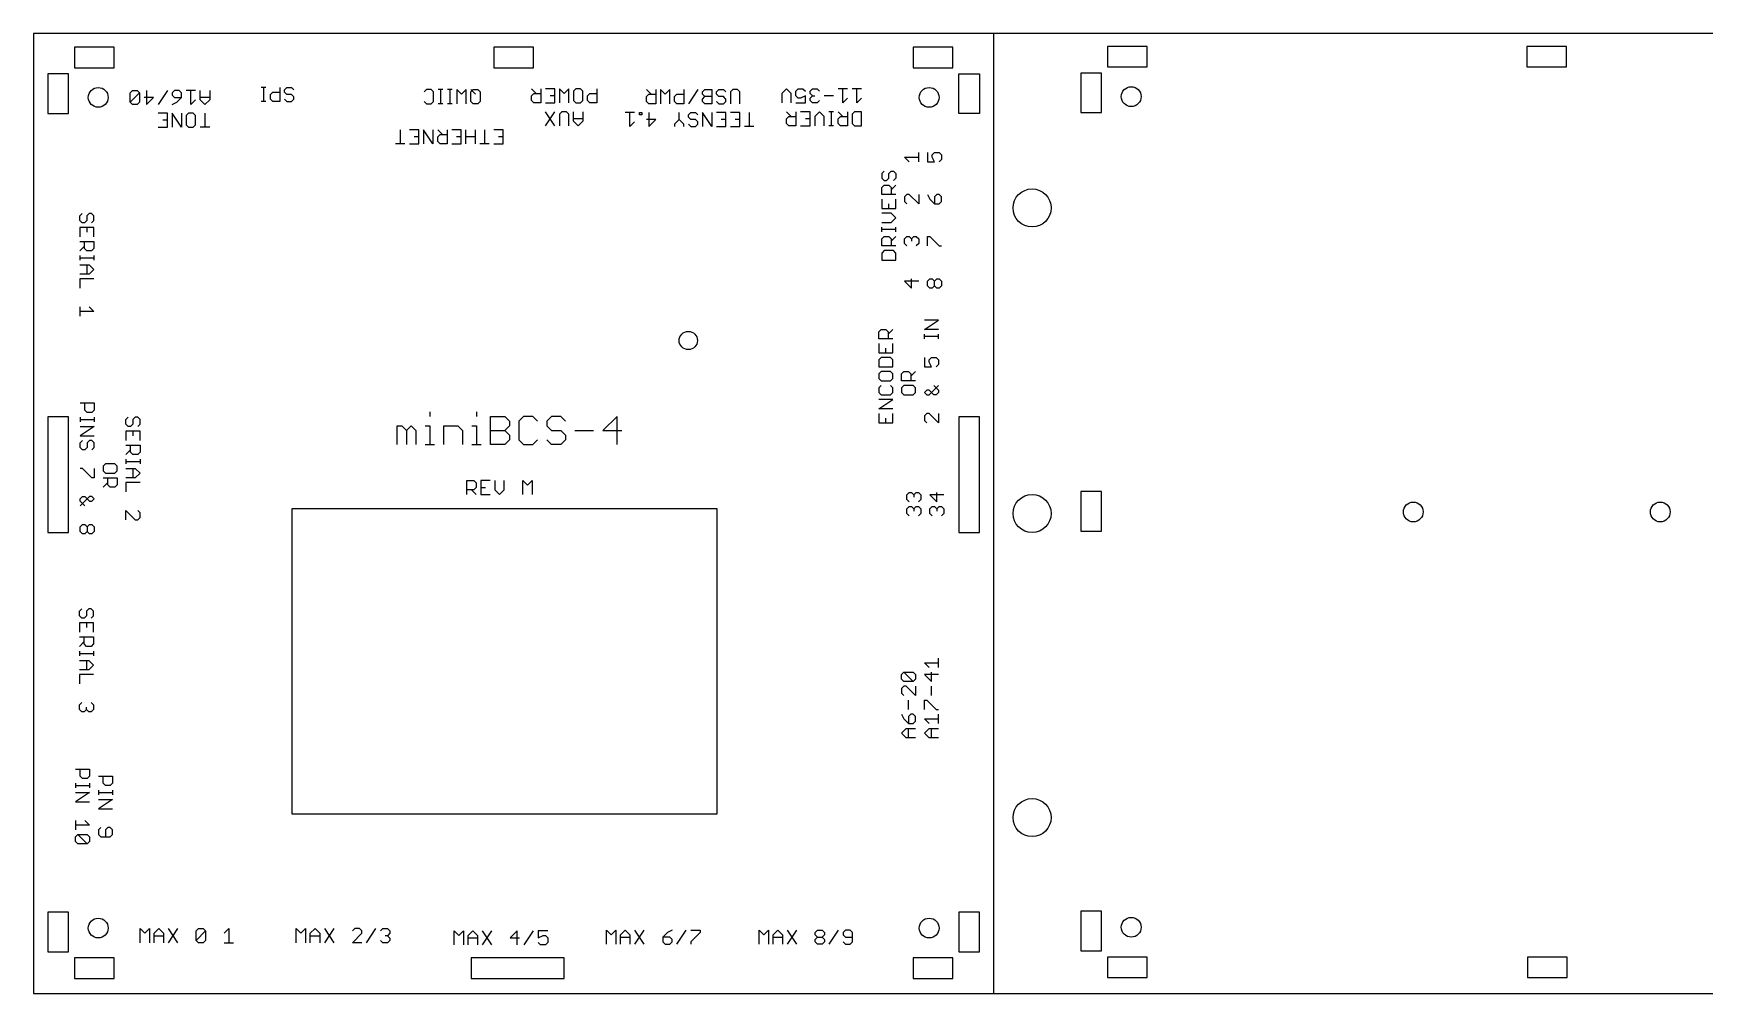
# Model space of a CAD drawing. Extents: x 0 to 21.9, y 0 to 6.3.
# Drawn here: x 0 to 10.96, y 0 to 6.3 of the extents above; entities that cross this region are included whole.
import ezdxf

# ---------------------------------------------------------------- set-up
doc = ezdxf.new("R2010")
doc.units = 0
doc.layers.add('150', color=5, linetype='CONTINUOUS')
doc.layers.add('160', color=94, linetype='CONTINUOUS')

msp = doc.modelspace()

# ---------------------------------------------------------------- linework, layer by layer
at = {"layer": '150'}
for p, q in [((0.634221, 5.910654), (0.649568, 5.926)), ((0.649568, 5.926), (0.680261, 5.926)), ((0.680261, 5.926), (0.695607, 5.910654)), ((0.741646, 5.926), (0.741646, 5.833921)), ((0.879764, 5.926), (0.818378, 5.833921)), ((0.925804, 5.926), (0.910457, 5.910654)), ((0.956496, 5.926), (0.925804, 5.926)), ((0.971843, 5.910654), (0.956496, 5.926)), ((1.063921, 5.926), (1.002536, 5.926)), ((1.033229, 5.833921), (1.033229, 5.926)), ((1.094614, 5.864614), (1.094614, 5.926)), ((1.156, 5.926), (1.156, 5.864614)), ((1.524843, 5.946), (1.49415, 5.946)), ((1.509496, 5.946), (1.509496, 5.853921)), ((1.616921, 5.946), (1.616921, 5.853921)), ((1.647614, 5.930654), (1.662961, 5.946)), ((1.647614, 5.915307), (1.647614, 5.930654)), ((1.662961, 5.946), (1.693654, 5.946)), ((1.693654, 5.946), (1.709, 5.930654)), ((2.577032, 5.931), (2.561686, 5.915654)), ((2.607725, 5.931), (2.577032, 5.931)), ((2.623071, 5.915654), (2.607725, 5.931)), ((2.684457, 5.931), (2.653764, 5.931)), ((2.669111, 5.931), (2.669111, 5.838921)), ((2.745843, 5.931), (2.71515, 5.931)), ((2.730496, 5.931), (2.730496, 5.838921)), ((2.807229, 5.900307), (2.776536, 5.931)), ((2.776536, 5.931), (2.776536, 5.838921)), ((2.837921, 5.931), (2.807229, 5.900307)), ((2.837921, 5.838921), (2.837921, 5.931)), ((2.868614, 5.915654), (2.883961, 5.931)), ((2.899307, 5.900307), (2.868614, 5.931)), ((2.883961, 5.931), (2.914654, 5.931)), ((2.914654, 5.931), (2.93, 5.915654)), ((3.296993, 5.905307), (3.2663, 5.936)), ((3.327686, 5.936), (3.327686, 5.843921)), ((3.419764, 5.936), (3.358378, 5.936)), ((3.419764, 5.843921), (3.419764, 5.936)), ((3.48115, 5.905307), (3.450457, 5.936)), ((3.450457, 5.936), (3.450457, 5.843921)), ((3.511843, 5.936), (3.48115, 5.905307)), ((3.511843, 5.843921), (3.511843, 5.936)), ((3.557882, 5.936), (3.542536, 5.920654)), ((3.542536, 5.920654), (3.542536, 5.859268)), ((3.588575, 5.936), (3.557882, 5.936)), ((3.603921, 5.920654), (3.588575, 5.936)), ((3.603921, 5.859268), (3.603921, 5.920654)), ((3.696, 5.936), (3.696, 5.843921)), ((4.050757, 5.900307), (4.020064, 5.931)), ((4.08145, 5.931), (4.08145, 5.838921)), ((4.142836, 5.900307), (4.112143, 5.931)), ((4.112143, 5.931), (4.112143, 5.838921)), ((4.173528, 5.931), (4.142836, 5.900307)), ((4.173528, 5.838921), (4.173528, 5.931)), ((4.265607, 5.931), (4.265607, 5.838921)), ((4.357686, 5.931), (4.2963, 5.838921)), ((4.388378, 5.915654), (4.403725, 5.931)), ((4.403725, 5.931), (4.449764, 5.931)), ((4.449764, 5.931), (4.449764, 5.838921)), ((4.480457, 5.915654), (4.495804, 5.931)), ((4.495804, 5.931), (4.526496, 5.931)), ((4.526496, 5.931), (4.541843, 5.915654)), ((4.587882, 5.931), (4.572536, 5.915654)), ((4.618575, 5.931), (4.587882, 5.931)), ((4.633921, 5.915654), (4.618575, 5.931)), ((4.939914, 5.936), (4.909221, 5.905307)), ((4.970607, 5.905307), (4.939914, 5.936)), ((5.0013, 5.920654), (5.016646, 5.936)), ((5.0013, 5.889961), (5.0013, 5.920654)), ((5.016646, 5.936), (5.047339, 5.936)), ((5.047339, 5.936), (5.062686, 5.920654)), ((5.093378, 5.920654), (5.108725, 5.936)), ((5.093378, 5.905307), (5.093378, 5.920654)), ((5.108725, 5.936), (5.139418, 5.936)), ((5.139418, 5.936), (5.154764, 5.920654)), ((5.338921, 5.936), (5.277536, 5.936)), ((5.308229, 5.843921), (5.308229, 5.936)), ((5.431, 5.936), (5.369614, 5.936)), ((5.400307, 5.843921), (5.400307, 5.936)), ((0.634221, 5.849268), (0.634221, 5.910654)), ((0.695607, 5.910654), (0.634221, 5.849268)), ((0.649568, 5.833921), (0.634221, 5.849268)), ((0.680261, 5.833921), (0.649568, 5.833921)), ((0.695607, 5.849268), (0.680261, 5.833921)), ((0.695607, 5.910654), (0.695607, 5.849268)), ((0.787686, 5.879961), (0.7263, 5.879961)), ((0.741646, 5.833921), (0.787686, 5.879961)), ((0.910457, 5.910654), (0.910457, 5.895307)), ((0.910457, 5.895307), (0.925804, 5.879961)), ((0.910457, 5.833921), (0.94115, 5.849268)), ((0.925804, 5.879961), (0.971843, 5.879961)), ((0.94115, 5.849268), (0.971843, 5.879961)), ((0.971843, 5.879961), (0.971843, 5.910654)), ((1.063921, 5.864614), (1.033229, 5.833921)), ((1.156, 5.879961), (1.094614, 5.879961)), ((1.125307, 5.833921), (1.094614, 5.864614)), ((1.156, 5.864614), (1.125307, 5.833921)), ((1.524843, 5.853921), (1.49415, 5.853921)), ((1.555536, 5.899961), (1.570882, 5.915307)), ((1.555536, 5.869268), (1.555536, 5.899961)), ((1.570882, 5.853921), (1.555536, 5.869268)), ((1.570882, 5.915307), (1.616921, 5.915307)), ((1.616921, 5.853921), (1.570882, 5.853921)), ((1.662961, 5.899961), (1.647614, 5.915307)), ((1.647614, 5.869268), (1.662961, 5.853921)), ((1.693654, 5.899961), (1.662961, 5.899961)), ((1.662961, 5.853921), (1.693654, 5.853921)), ((1.709, 5.884614), (1.693654, 5.899961)), ((1.693654, 5.853921), (1.709, 5.869268)), ((1.709, 5.869268), (1.709, 5.884614)), ((2.561686, 5.854268), (2.577032, 5.838921)), ((2.577032, 5.838921), (2.607725, 5.838921)), ((2.607725, 5.838921), (2.623071, 5.854268)), ((2.623071, 5.854268), (2.623071, 5.915654)), ((2.684457, 5.838921), (2.653764, 5.838921)), ((2.745843, 5.838921), (2.71515, 5.838921)), ((2.868614, 5.854268), (2.868614, 5.915654)), ((2.883961, 5.838921), (2.868614, 5.854268)), ((2.914654, 5.838921), (2.883961, 5.838921)), ((2.93, 5.854268), (2.914654, 5.838921)), ((2.93, 5.915654), (2.93, 5.854268)), ((3.2663, 5.889961), (3.281646, 5.905307)), ((3.2663, 5.859268), (3.2663, 5.889961)), ((3.281646, 5.843921), (3.2663, 5.859268)), ((3.281646, 5.905307), (3.327686, 5.905307)), ((3.327686, 5.843921), (3.281646, 5.843921)), ((3.358378, 5.843921), (3.419764, 5.843921)), ((3.419764, 5.889961), (3.389071, 5.889961)), ((3.542536, 5.859268), (3.557882, 5.843921)), ((3.557882, 5.843921), (3.588575, 5.843921)), ((3.588575, 5.843921), (3.603921, 5.859268)), ((3.634614, 5.889961), (3.649961, 5.905307)), ((3.634614, 5.859268), (3.634614, 5.889961)), ((3.649961, 5.843921), (3.634614, 5.859268)), ((3.649961, 5.905307), (3.696, 5.905307)), ((3.696, 5.843921), (3.649961, 5.843921)), ((4.020064, 5.884961), (4.03541, 5.900307)), ((4.020064, 5.854268), (4.020064, 5.884961)), ((4.03541, 5.838921), (4.020064, 5.854268)), ((4.03541, 5.900307), (4.08145, 5.900307)), ((4.08145, 5.838921), (4.03541, 5.838921)), ((4.204221, 5.884961), (4.219568, 5.900307)), ((4.204221, 5.854268), (4.204221, 5.884961)), ((4.219568, 5.838921), (4.204221, 5.854268)), ((4.219568, 5.900307), (4.265607, 5.900307)), ((4.265607, 5.838921), (4.219568, 5.838921)), ((4.388378, 5.900307), (4.388378, 5.915654)), ((4.403725, 5.884961), (4.388378, 5.900307)), ((4.388378, 5.869614), (4.403725, 5.884961)), ((4.388378, 5.854268), (4.388378, 5.869614)), ((4.403725, 5.838921), (4.388378, 5.854268)), ((4.449764, 5.884961), (4.403725, 5.884961)), ((4.449764, 5.838921), (4.403725, 5.838921)), ((4.480457, 5.900307), (4.480457, 5.915654)), ((4.495804, 5.884961), (4.480457, 5.900307)), ((4.480457, 5.854268), (4.495804, 5.838921)), ((4.526496, 5.884961), (4.495804, 5.884961)), ((4.495804, 5.838921), (4.526496, 5.838921)), ((4.541843, 5.869614), (4.526496, 5.884961)), ((4.526496, 5.838921), (4.541843, 5.854268)), ((4.541843, 5.854268), (4.541843, 5.869614)), ((4.572536, 5.915654), (4.572536, 5.838921)), ((4.633921, 5.838921), (4.633921, 5.915654)), ((4.909221, 5.905307), (4.909221, 5.843921)), ((4.970607, 5.843921), (4.970607, 5.905307)), ((5.016646, 5.874614), (5.0013, 5.889961)), ((5.0013, 5.843921), (5.062686, 5.843921)), ((5.031993, 5.874614), (5.016646, 5.874614)), ((5.062686, 5.889961), (5.031993, 5.874614)), ((5.062686, 5.843921), (5.062686, 5.889961)), ((5.108725, 5.889961), (5.093378, 5.905307)), ((5.093378, 5.874614), (5.108725, 5.889961)), ((5.093378, 5.859268), (5.093378, 5.874614)), ((5.108725, 5.843921), (5.093378, 5.859268)), ((5.108725, 5.889961), (5.124071, 5.889961)), ((5.139418, 5.843921), (5.108725, 5.843921)), ((5.154764, 5.859268), (5.139418, 5.843921)), ((5.246843, 5.889961), (5.185457, 5.889961)), ((5.338921, 5.874614), (5.308229, 5.843921)), ((5.431, 5.874614), (5.400307, 5.843921)), ((0.879764, 5.776), (0.818378, 5.776)), ((0.879764, 5.729961), (0.849071, 5.729961)), ((0.879764, 5.683921), (0.879764, 5.776)), ((0.971843, 5.683921), (0.910457, 5.776)), ((0.910457, 5.776), (0.910457, 5.683921)), ((0.971843, 5.776), (0.971843, 5.683921)), ((1.017882, 5.776), (1.002536, 5.760654)), ((1.002536, 5.760654), (1.002536, 5.699268)), ((1.048575, 5.776), (1.017882, 5.776)), ((1.063921, 5.760654), (1.048575, 5.776)), ((1.063921, 5.699268), (1.063921, 5.760654)), ((1.125307, 5.776), (1.125307, 5.683921)), ((3.419764, 5.693921), (3.358378, 5.786)), ((3.358378, 5.693921), (3.419764, 5.786)), ((3.465804, 5.786), (3.450457, 5.770654)), ((3.450457, 5.770654), (3.450457, 5.693921)), ((3.496496, 5.786), (3.465804, 5.786)), ((3.511843, 5.770654), (3.496496, 5.786)), ((3.511843, 5.693921), (3.511843, 5.770654)), ((3.542536, 5.724614), (3.542536, 5.786)), ((3.603921, 5.739961), (3.542536, 5.739961)), ((3.573229, 5.693921), (3.542536, 5.724614)), ((3.603921, 5.724614), (3.573229, 5.693921)), ((3.603921, 5.786), (3.603921, 5.724614)), ((3.943332, 5.781), (3.881946, 5.781)), ((3.912639, 5.688921), (3.912639, 5.781)), ((3.943332, 5.719614), (3.912639, 5.688921)), ((3.974025, 5.765654), (3.974025, 5.781)), ((3.974025, 5.781), (3.989371, 5.781)), ((3.989371, 5.765654), (3.974025, 5.765654)), ((3.989371, 5.781), (3.989371, 5.765654)), ((4.08145, 5.734961), (4.020064, 5.734961)), ((4.03541, 5.781), (4.03541, 5.688921)), ((4.03541, 5.688921), (4.08145, 5.734961)), ((4.234914, 5.734961), (4.204221, 5.704268)), ((4.204221, 5.704268), (4.204221, 5.688921)), ((4.234914, 5.734961), (4.234914, 5.781)), ((4.265607, 5.704268), (4.234914, 5.734961)), ((4.265607, 5.688921), (4.265607, 5.704268)), ((4.2963, 5.765654), (4.311646, 5.781)), ((4.2963, 5.750307), (4.2963, 5.765654)), ((4.311646, 5.734961), (4.2963, 5.750307)), ((4.2963, 5.704268), (4.311646, 5.688921)), ((4.311646, 5.781), (4.342339, 5.781)), ((4.342339, 5.734961), (4.311646, 5.734961)), ((4.342339, 5.781), (4.357686, 5.765654)), ((4.357686, 5.719614), (4.342339, 5.734961)), ((4.342339, 5.688921), (4.357686, 5.704268)), ((4.357686, 5.704268), (4.357686, 5.719614)), ((4.449764, 5.688921), (4.388378, 5.781)), ((4.388378, 5.781), (4.388378, 5.688921)), ((4.449764, 5.781), (4.449764, 5.688921)), ((4.541843, 5.781), (4.480457, 5.781)), ((4.541843, 5.734961), (4.51115, 5.734961)), ((4.541843, 5.688921), (4.541843, 5.781)), ((4.633921, 5.781), (4.572536, 5.781)), ((4.633921, 5.734961), (4.603229, 5.734961)), ((4.633921, 5.688921), (4.633921, 5.781)), ((4.695307, 5.781), (4.695307, 5.688921)), ((4.970607, 5.755307), (4.939914, 5.786)), ((4.939914, 5.739961), (4.955261, 5.755307)), ((4.939914, 5.709268), (4.939914, 5.739961)), ((4.955261, 5.693921), (4.939914, 5.709268)), ((4.955261, 5.755307), (5.0013, 5.755307)), ((5.0013, 5.786), (5.0013, 5.693921)), ((5.093378, 5.786), (5.031993, 5.786)), ((5.093378, 5.739961), (5.062686, 5.739961)), ((5.093378, 5.693921), (5.093378, 5.786)), ((5.154764, 5.786), (5.124071, 5.755307)), ((5.124071, 5.755307), (5.124071, 5.693921)), ((5.185457, 5.755307), (5.154764, 5.786)), ((5.185457, 5.693921), (5.185457, 5.755307)), ((5.246843, 5.786), (5.21615, 5.786)), ((5.231496, 5.786), (5.231496, 5.693921)), ((5.308229, 5.755307), (5.277536, 5.786)), ((5.277536, 5.739961), (5.292882, 5.755307)), ((5.277536, 5.709268), (5.277536, 5.739961)), ((5.292882, 5.693921), (5.277536, 5.709268)), ((5.292882, 5.755307), (5.338921, 5.755307)), ((5.338921, 5.786), (5.338921, 5.693921)), ((5.384961, 5.786), (5.369614, 5.770654)), ((5.369614, 5.770654), (5.369614, 5.709268)), ((5.369614, 5.709268), (5.384961, 5.693921)), ((5.431, 5.786), (5.384961, 5.786)), ((5.431, 5.693921), (5.431, 5.786)), ((0.818378, 5.683921), (0.879764, 5.683921)), ((1.002536, 5.699268), (1.017882, 5.683921)), ((1.017882, 5.683921), (1.048575, 5.683921)), ((1.048575, 5.683921), (1.063921, 5.699268)), ((1.156, 5.683921), (1.094614, 5.683921)), ((2.405757, 5.667), (2.405757, 5.574921)), ((2.528528, 5.667), (2.467143, 5.667)), ((2.528528, 5.620961), (2.497836, 5.620961)), ((2.528528, 5.574921), (2.528528, 5.667)), ((2.620607, 5.574921), (2.559221, 5.667)), ((2.559221, 5.667), (2.559221, 5.574921)), ((2.620607, 5.667), (2.620607, 5.574921)), ((2.681993, 5.636307), (2.6513, 5.667)), ((2.6513, 5.620961), (2.666646, 5.636307)), ((2.6513, 5.590268), (2.6513, 5.620961)), ((2.666646, 5.574921), (2.6513, 5.590268)), ((2.666646, 5.636307), (2.712686, 5.636307)), ((2.712686, 5.667), (2.712686, 5.574921)), ((2.804764, 5.667), (2.743378, 5.667)), ((2.804764, 5.620961), (2.774071, 5.620961)), ((2.804764, 5.574921), (2.804764, 5.667)), ((2.835457, 5.574921), (2.835457, 5.667)), ((2.896843, 5.620961), (2.835457, 5.620961)), ((2.896843, 5.667), (2.896843, 5.574921)), ((2.958229, 5.667), (2.958229, 5.574921)), ((3.081, 5.667), (3.019614, 5.667)), ((3.081, 5.620961), (3.050307, 5.620961)), ((3.081, 5.574921), (3.081, 5.667)), ((4.311646, 5.688921), (4.342339, 5.688921)), ((4.480457, 5.688921), (4.541843, 5.688921)), ((4.572536, 5.688921), (4.633921, 5.688921)), ((4.726, 5.688921), (4.664614, 5.688921)), ((5.0013, 5.693921), (4.955261, 5.693921)), ((5.031993, 5.693921), (5.093378, 5.693921)), ((5.246843, 5.693921), (5.21615, 5.693921)), ((5.338921, 5.693921), (5.292882, 5.693921)), ((5.384961, 5.693921), (5.431, 5.693921)), ((2.43645, 5.574921), (2.375064, 5.574921)), ((2.467143, 5.574921), (2.528528, 5.574921)), ((2.712686, 5.574921), (2.666646, 5.574921)), ((2.743378, 5.574921), (2.804764, 5.574921)), ((2.988921, 5.574921), (2.927536, 5.574921)), ((3.019614, 5.574921), (3.081, 5.574921)), ((5.744614, 5.457708), (5.713921, 5.4884)), ((5.713921, 5.4884), (5.806, 5.4884)), ((5.806, 5.457708), (5.806, 5.519093)), ((5.863921, 5.519093), (5.863921, 5.457708)), ((5.894614, 5.503747), (5.909961, 5.519093)), ((5.894614, 5.4884), (5.894614, 5.503747)), ((5.909961, 5.457708), (5.894614, 5.4884)), ((5.909961, 5.519093), (5.940654, 5.519093)), ((5.940654, 5.519093), (5.956, 5.503747)), ((5.956, 5.503747), (5.956, 5.473054)), ((5.579268, 5.396322), (5.563921, 5.380975)), ((5.563921, 5.380975), (5.563921, 5.350282)), ((5.609961, 5.380975), (5.625307, 5.396322)), ((5.609961, 5.350282), (5.609961, 5.380975)), ((5.625307, 5.396322), (5.640654, 5.396322)), ((5.640654, 5.396322), (5.656, 5.380975)), ((5.656, 5.380975), (5.656, 5.350282)), ((5.863921, 5.457708), (5.909961, 5.457708)), ((5.956, 5.473054), (5.940654, 5.457708)), ((5.563921, 5.350282), (5.579268, 5.334936)), ((5.563921, 5.288897), (5.579268, 5.304243)), ((5.563921, 5.242857), (5.563921, 5.288897)), ((5.579268, 5.334936), (5.594614, 5.334936)), ((5.579268, 5.304243), (5.609961, 5.304243)), ((5.594614, 5.334936), (5.609961, 5.350282)), ((5.609961, 5.304243), (5.625307, 5.288897)), ((5.625307, 5.27355), (5.656, 5.304243)), ((5.625307, 5.288897), (5.625307, 5.242857)), ((5.656, 5.350282), (5.640654, 5.334936)), ((5.656, 5.242857), (5.563921, 5.242857)), ((5.563921, 5.212164), (5.563921, 5.150779)), ((5.609961, 5.150779), (5.609961, 5.181472)), ((5.656, 5.150779), (5.656, 5.212164)), ((5.729268, 5.242857), (5.713921, 5.227511)), ((5.713921, 5.227511), (5.713921, 5.196818)), ((5.713921, 5.196818), (5.729268, 5.181472)), ((5.744614, 5.242857), (5.729268, 5.242857)), ((5.806, 5.181472), (5.744614, 5.242857)), ((5.806, 5.242857), (5.806, 5.181472)), ((5.863921, 5.242857), (5.879268, 5.212164)), ((5.879268, 5.212164), (5.909961, 5.181472)), ((5.925307, 5.242857), (5.909961, 5.227511)), ((5.909961, 5.227511), (5.909961, 5.181472)), ((5.909961, 5.181472), (5.940654, 5.181472)), ((5.940654, 5.242857), (5.925307, 5.242857)), ((5.956, 5.227511), (5.940654, 5.242857)), ((5.940654, 5.181472), (5.956, 5.196818)), ((5.956, 5.196818), (5.956, 5.227511)), ((0.304, 5.103622), (0.319346, 5.118968)), ((0.304, 5.072929), (0.304, 5.103622)), ((0.319346, 5.057583), (0.304, 5.072929)), ((0.334693, 5.057583), (0.319346, 5.057583)), ((0.350039, 5.072929), (0.334693, 5.057583)), ((0.365386, 5.118968), (0.350039, 5.103622)), ((0.350039, 5.103622), (0.350039, 5.072929)), ((0.380732, 5.118968), (0.365386, 5.118968)), ((0.396079, 5.103622), (0.380732, 5.118968)), ((0.380732, 5.057583), (0.396079, 5.072929)), ((0.396079, 5.072929), (0.396079, 5.103622)), ((5.563921, 5.150779), (5.656, 5.150779)), ((5.625307, 5.120086), (5.563921, 5.120086)), ((5.563921, 5.0587), (5.625307, 5.0587)), ((5.656, 5.089393), (5.625307, 5.120086)), ((5.625307, 5.0587), (5.656, 5.089393)), ((0.396079, 5.02689), (0.304, 5.02689)), ((0.304, 5.02689), (0.304, 4.965504)), ((0.304, 4.934811), (0.396079, 4.934811)), ((0.334693, 4.888772), (0.334693, 4.934811)), ((0.350039, 5.02689), (0.350039, 4.996197)), ((0.396079, 4.965504), (0.396079, 5.02689)), ((0.396079, 4.934811), (0.396079, 4.888772)), ((5.563921, 4.997314), (5.563921, 5.028007)), ((5.656, 5.012661), (5.563921, 5.012661)), ((5.563921, 4.951275), (5.579268, 4.966622)), ((5.563921, 4.905236), (5.563921, 4.951275)), ((5.579268, 4.966622), (5.609961, 4.966622)), ((5.609961, 4.966622), (5.625307, 4.951275)), ((5.625307, 4.935929), (5.656, 4.966622)), ((5.625307, 4.951275), (5.625307, 4.905236)), ((5.656, 4.997314), (5.656, 5.028007)), ((5.713921, 4.951275), (5.729268, 4.966622)), ((5.713921, 4.920582), (5.713921, 4.951275)), ((5.729268, 4.966622), (5.744614, 4.966622)), ((5.744614, 4.966622), (5.759961, 4.951275)), ((5.759961, 4.951275), (5.775307, 4.966622)), ((5.759961, 4.951275), (5.759961, 4.935929)), ((5.775307, 4.966622), (5.790654, 4.966622)), ((5.790654, 4.966622), (5.806, 4.951275)), ((5.806, 4.951275), (5.806, 4.920582)), ((5.863921, 4.905236), (5.863921, 4.966622)), ((5.863921, 4.966622), (5.879268, 4.966622)), ((5.879268, 4.966622), (5.940654, 4.905236)), ((0.334693, 4.904118), (0.304, 4.873425)), ((0.304, 4.842732), (0.304, 4.81204)), ((0.304, 4.827386), (0.396079, 4.827386)), ((0.350039, 4.873425), (0.334693, 4.888772)), ((0.380732, 4.873425), (0.350039, 4.873425)), ((0.396079, 4.888772), (0.380732, 4.873425)), ((0.396079, 4.842732), (0.396079, 4.81204)), ((5.656, 4.905236), (5.563921, 4.905236)), ((5.579268, 4.874543), (5.563921, 4.859196)), ((5.563921, 4.859196), (5.563921, 4.813157)), ((5.640654, 4.874543), (5.579268, 4.874543)), ((5.656, 4.859196), (5.640654, 4.874543)), ((5.656, 4.813157), (5.656, 4.859196)), ((5.729268, 4.905236), (5.713921, 4.920582)), ((5.806, 4.920582), (5.790654, 4.905236)), ((5.940654, 4.905236), (5.956, 4.905236)), ((0.304, 4.781347), (0.365386, 4.781347)), ((0.365386, 4.719961), (0.304, 4.719961)), ((0.350039, 4.781347), (0.350039, 4.719961)), ((0.365386, 4.781347), (0.396079, 4.750654)), ((0.396079, 4.750654), (0.365386, 4.719961)), ((5.563921, 4.813157), (5.656, 4.813157)), ((0.396079, 4.689268), (0.304, 4.689268)), ((0.304, 4.689268), (0.304, 4.627882)), ((5.806, 4.675039), (5.713921, 4.675039)), ((5.713921, 4.675039), (5.759961, 4.629)), ((5.759961, 4.629), (5.759961, 4.690386)), ((5.863921, 4.675039), (5.879268, 4.690386)), ((5.863921, 4.644346), (5.863921, 4.675039)), ((5.879268, 4.629), (5.863921, 4.644346)), ((5.879268, 4.690386), (5.894614, 4.690386)), ((5.894614, 4.629), (5.879268, 4.629)), ((5.894614, 4.690386), (5.909961, 4.675039)), ((5.909961, 4.644346), (5.894614, 4.629)), ((5.909961, 4.675039), (5.925307, 4.690386)), ((5.909961, 4.644346), (5.909961, 4.675039)), ((5.925307, 4.629), (5.909961, 4.644346)), ((5.925307, 4.690386), (5.940654, 4.690386)), ((5.940654, 4.629), (5.925307, 4.629)), ((5.940654, 4.690386), (5.956, 4.675039)), ((5.956, 4.644346), (5.940654, 4.629)), ((5.956, 4.675039), (5.956, 4.644346)), ((0.304, 4.505111), (0.304, 4.443725)), ((0.365386, 4.505111), (0.396079, 4.474418)), ((0.396079, 4.474418), (0.304, 4.474418)), ((5.843921, 4.357857), (5.936, 4.419243)), ((5.936, 4.419243), (5.843921, 4.419243)), ((5.543921, 4.342511), (5.559268, 4.357857)), ((5.543921, 4.296472), (5.543921, 4.342511)), ((5.636, 4.296472), (5.543921, 4.296472)), ((5.559268, 4.357857), (5.589961, 4.357857)), ((5.589961, 4.357857), (5.605307, 4.342511)), ((5.605307, 4.327164), (5.636, 4.357857)), ((5.605307, 4.342511), (5.605307, 4.296472)), ((5.936, 4.357857), (5.843921, 4.357857)), ((5.843921, 4.296472), (5.843921, 4.327164)), ((5.936, 4.311818), (5.843921, 4.311818)), ((5.936, 4.296472), (5.936, 4.327164)), ((5.543921, 4.265779), (5.543921, 4.204393)), ((5.543921, 4.204393), (5.636, 4.204393)), ((5.559268, 4.1737), (5.543921, 4.158354)), ((5.620654, 4.1737), (5.559268, 4.1737)), ((5.589961, 4.204393), (5.589961, 4.235086)), ((5.636, 4.158354), (5.620654, 4.1737)), ((5.636, 4.204393), (5.636, 4.265779)), ((5.843921, 4.1737), (5.843921, 4.112314)), ((5.874614, 4.158354), (5.889961, 4.1737)), ((5.889961, 4.1737), (5.920654, 4.1737)), ((5.920654, 4.1737), (5.936, 4.158354)), ((5.543921, 4.158354), (5.543921, 4.112314)), ((5.543921, 4.112314), (5.636, 4.112314)), ((5.559268, 4.081622), (5.543921, 4.066275)), ((5.543921, 4.066275), (5.543921, 4.035582)), ((5.620654, 4.081622), (5.559268, 4.081622)), ((5.636, 4.066275), (5.620654, 4.081622)), ((5.636, 4.112314), (5.636, 4.158354)), ((5.636, 4.035582), (5.636, 4.066275)), ((5.693921, 4.066275), (5.709268, 4.081622)), ((5.693921, 4.020236), (5.693921, 4.066275)), ((5.709268, 4.081622), (5.739961, 4.081622)), ((5.739961, 4.081622), (5.755307, 4.066275)), ((5.755307, 4.050929), (5.786, 4.081622)), ((5.755307, 4.066275), (5.755307, 4.020236)), ((5.843921, 4.112314), (5.889961, 4.112314)), ((5.874614, 4.143007), (5.874614, 4.158354)), ((5.889961, 4.112314), (5.874614, 4.143007)), ((5.936, 4.127661), (5.920654, 4.112314)), ((5.936, 4.158354), (5.936, 4.127661)), ((5.543921, 4.035582), (5.559268, 4.020236)), ((5.559268, 3.989543), (5.543921, 3.974196)), ((5.543921, 3.974196), (5.543921, 3.943504)), ((5.559268, 4.020236), (5.620654, 4.020236)), ((5.620654, 4.020236), (5.636, 4.035582)), ((5.636, 3.974196), (5.620654, 3.989543)), ((5.636, 3.943504), (5.636, 3.974196)), ((5.786, 4.020236), (5.693921, 4.020236)), ((5.709268, 3.989543), (5.693921, 3.974196)), ((5.693921, 3.974196), (5.693921, 3.943504)), ((5.770654, 3.989543), (5.709268, 3.989543)), ((5.786, 3.974196), (5.770654, 3.989543)), ((5.786, 3.943504), (5.786, 3.974196)), ((5.859268, 3.95885), (5.843921, 3.943504)), ((5.874614, 3.95885), (5.859268, 3.95885)), ((5.874614, 3.928157), (5.936, 3.989543)), ((5.905307, 3.928157), (5.874614, 3.95885)), ((5.905307, 3.989543), (5.936, 3.95885)), ((5.936, 3.95885), (5.936, 3.943504)), ((0.307, 3.875047), (0.399079, 3.875047)), ((0.337693, 3.829008), (0.337693, 3.875047)), ((0.399079, 3.875047), (0.399079, 3.829008)), ((5.543921, 3.943504), (5.559268, 3.928157)), ((5.543921, 3.836079), (5.636, 3.897464)), ((5.636, 3.897464), (5.543921, 3.897464)), ((5.559268, 3.928157), (5.620654, 3.928157)), ((5.620654, 3.928157), (5.636, 3.943504)), ((5.693921, 3.943504), (5.709268, 3.928157)), ((5.709268, 3.928157), (5.770654, 3.928157)), ((5.770654, 3.928157), (5.786, 3.943504)), ((5.843921, 3.943504), (5.859268, 3.928157)), ((5.859268, 3.928157), (5.874614, 3.928157)), ((5.920654, 3.928157), (5.905307, 3.928157)), ((5.936, 3.943504), (5.920654, 3.928157)), ((0.307, 3.782968), (0.307, 3.752276)), ((0.307, 3.767622), (0.399079, 3.767622)), ((0.353039, 3.813661), (0.337693, 3.829008)), ((0.383732, 3.813661), (0.353039, 3.813661)), ((0.399079, 3.829008), (0.383732, 3.813661)), ((0.399079, 3.782968), (0.399079, 3.752276)), ((0.607, 3.767622), (0.622346, 3.782968)), ((0.607, 3.736929), (0.607, 3.767622)), ((0.622346, 3.721583), (0.607, 3.736929)), ((0.653039, 3.736929), (0.637693, 3.721583)), ((0.668386, 3.782968), (0.653039, 3.767622)), ((0.653039, 3.767622), (0.653039, 3.736929)), ((0.683732, 3.782968), (0.668386, 3.782968)), ((0.699079, 3.767622), (0.683732, 3.782968)), ((0.683732, 3.721583), (0.699079, 3.736929)), ((0.699079, 3.736929), (0.699079, 3.767622)), ((2.59985, 3.81785), (2.59985, 3.787157)), ((2.906779, 3.81785), (2.906779, 3.787157)), ((2.998858, 3.603), (2.998858, 3.787157)), ((2.998858, 3.787157), (3.090936, 3.787157)), ((3.090936, 3.787157), (3.121629, 3.756464)), ((3.121629, 3.756464), (3.121629, 3.725772)), ((3.213708, 3.787157), (3.183015, 3.756464)), ((3.183015, 3.756464), (3.183015, 3.633693)), ((3.275094, 3.787157), (3.213708, 3.787157)), ((3.305787, 3.756464), (3.275094, 3.787157)), ((3.397865, 3.787157), (3.367172, 3.756464)), ((3.367172, 3.756464), (3.367172, 3.725772)), ((3.459251, 3.787157), (3.397865, 3.787157)), ((3.489944, 3.756464), (3.459251, 3.787157)), ((3.827566, 3.787157), (3.735487, 3.695079)), ((3.827566, 3.603), (3.827566, 3.787157)), ((5.636, 3.836079), (5.543921, 3.836079)), ((5.543921, 3.805386), (5.543921, 3.744)), ((5.543921, 3.744), (5.636, 3.744)), ((5.589961, 3.744), (5.589961, 3.774693)), ((5.636, 3.744), (5.636, 3.805386)), ((5.859268, 3.805386), (5.843921, 3.790039)), ((5.843921, 3.790039), (5.843921, 3.759346)), ((5.843921, 3.759346), (5.859268, 3.744)), ((5.874614, 3.805386), (5.859268, 3.805386)), ((5.936, 3.744), (5.874614, 3.805386)), ((5.936, 3.805386), (5.936, 3.744)), ((0.307, 3.721583), (0.399079, 3.721583)), ((0.399079, 3.721583), (0.307, 3.660197)), ((0.307, 3.660197), (0.399079, 3.660197)), ((0.307, 3.614158), (0.322346, 3.629504)), ((0.368386, 3.629504), (0.353039, 3.614158)), ((0.383732, 3.629504), (0.368386, 3.629504)), ((0.399079, 3.614158), (0.383732, 3.629504)), ((0.699079, 3.69089), (0.607, 3.69089)), ((0.607, 3.69089), (0.607, 3.629504)), ((0.637693, 3.721583), (0.622346, 3.721583)), ((0.653039, 3.69089), (0.653039, 3.660197)), ((0.699079, 3.629504), (0.699079, 3.69089)), ((2.385, 3.603), (2.385, 3.725772)), ((2.385, 3.725772), (2.415693, 3.725772)), ((2.415693, 3.725772), (2.446386, 3.695079)), ((2.446386, 3.695079), (2.477079, 3.725772)), ((2.446386, 3.695079), (2.446386, 3.603)), ((2.477079, 3.725772), (2.507772, 3.695079)), ((2.507772, 3.695079), (2.507772, 3.603)), ((2.569157, 3.725772), (2.59985, 3.725772)), ((2.59985, 3.725772), (2.59985, 3.603)), ((2.691929, 3.603), (2.691929, 3.725772)), ((2.691929, 3.725772), (2.784008, 3.725772)), ((2.784008, 3.725772), (2.8147, 3.695079)), ((2.8147, 3.695079), (2.8147, 3.603)), ((2.876086, 3.725772), (2.906779, 3.725772)), ((2.906779, 3.725772), (2.906779, 3.603)), ((2.998858, 3.695079), (3.090936, 3.695079)), ((3.121629, 3.725772), (3.090936, 3.695079)), ((3.090936, 3.695079), (3.121629, 3.664386)), ((3.121629, 3.633693), (3.090936, 3.603)), ((3.121629, 3.664386), (3.121629, 3.633693)), ((3.183015, 3.633693), (3.213708, 3.603)), ((3.275094, 3.603), (3.305787, 3.633693)), ((3.367172, 3.725772), (3.397865, 3.695079)), ((3.397865, 3.603), (3.367172, 3.633693)), ((3.397865, 3.695079), (3.459251, 3.695079)), ((3.459251, 3.695079), (3.489944, 3.664386)), ((3.489944, 3.633693), (3.459251, 3.603)), ((3.489944, 3.664386), (3.489944, 3.633693)), ((3.55133, 3.695079), (3.674101, 3.695079)), ((3.735487, 3.695079), (3.858259, 3.695079)), ((0.307, 3.583465), (0.307, 3.614158)), ((0.322346, 3.568118), (0.307, 3.583465)), ((0.337693, 3.568118), (0.322346, 3.568118)), ((0.353039, 3.583465), (0.337693, 3.568118)), ((0.353039, 3.614158), (0.353039, 3.583465)), ((0.383732, 3.568118), (0.399079, 3.583465)), ((0.399079, 3.583465), (0.399079, 3.614158)), ((0.607, 3.598811), (0.699079, 3.598811)), ((0.637693, 3.568118), (0.607, 3.537425)), ((0.637693, 3.552772), (0.637693, 3.598811)), ((0.653039, 3.537425), (0.637693, 3.552772)), ((0.683732, 3.537425), (0.653039, 3.537425)), ((0.699079, 3.552772), (0.683732, 3.537425)), ((0.699079, 3.598811), (0.699079, 3.552772)), ((2.569157, 3.603), (2.630543, 3.603)), ((2.876086, 3.603), (2.937472, 3.603)), ((3.090936, 3.603), (2.998858, 3.603)), ((3.213708, 3.603), (3.275094, 3.603)), ((3.459251, 3.603), (3.397865, 3.603)), ((0.322346, 3.445347), (0.307, 3.445347)), ((0.383732, 3.383961), (0.322346, 3.445347)), ((0.399079, 3.445347), (0.399079, 3.383961)), ((0.472346, 3.476039), (0.457, 3.460693)), ((0.457, 3.460693), (0.457, 3.43)), ((0.457, 3.43), (0.472346, 3.414654)), ((0.533732, 3.476039), (0.472346, 3.476039)), ((0.472346, 3.414654), (0.533732, 3.414654)), ((0.549079, 3.460693), (0.533732, 3.476039)), ((0.533732, 3.414654), (0.549079, 3.43)), ((0.549079, 3.43), (0.549079, 3.460693)), ((0.607, 3.506733), (0.607, 3.47604)), ((0.607, 3.491386), (0.699079, 3.491386)), ((0.607, 3.445347), (0.668386, 3.445347)), ((0.653039, 3.445347), (0.653039, 3.383961)), ((0.668386, 3.445347), (0.699079, 3.414654)), ((0.699079, 3.414654), (0.668386, 3.383961)), ((0.699079, 3.506733), (0.699079, 3.47604)), ((0.399079, 3.383961), (0.383732, 3.383961)), ((0.457, 3.383961), (0.549079, 3.383961)), ((0.487693, 3.353268), (0.457, 3.322575)), ((0.487693, 3.337922), (0.487693, 3.383961)), ((0.503039, 3.322575), (0.487693, 3.337922)), ((0.533732, 3.322575), (0.503039, 3.322575)), ((0.549079, 3.337922), (0.533732, 3.322575)), ((0.549079, 3.383961), (0.549079, 3.337922)), ((0.668386, 3.383961), (0.607, 3.383961)), ((0.699079, 3.353268), (0.607, 3.353268)), ((0.607, 3.353268), (0.607, 3.291883)), ((2.841803, 3.275), (2.841803, 3.367079)), ((2.841803, 3.367079), (2.887843, 3.367079)), ((2.887843, 3.305693), (2.841803, 3.305693)), ((2.872496, 3.305693), (2.903189, 3.275)), ((2.887843, 3.367079), (2.903189, 3.351732)), ((2.903189, 3.321039), (2.887843, 3.305693)), ((2.903189, 3.351732), (2.903189, 3.321039)), ((2.995268, 3.367079), (2.933882, 3.367079)), ((2.933882, 3.367079), (2.933882, 3.275)), ((2.933882, 3.321039), (2.964575, 3.321039)), ((3.025961, 3.367079), (3.025961, 3.305693)), ((3.025961, 3.305693), (3.056653, 3.275)), ((3.056653, 3.275), (3.087346, 3.305693)), ((3.087346, 3.305693), (3.087346, 3.367079)), ((3.210118, 3.275), (3.210118, 3.367079)), ((3.210118, 3.367079), (3.240811, 3.336386)), ((3.240811, 3.336386), (3.271503, 3.367079)), ((3.271503, 3.367079), (3.271503, 3.275)), ((0.307, 3.245843), (0.322346, 3.26119)), ((0.368386, 3.26119), (0.307, 3.199804)), ((0.307, 3.230497), (0.307, 3.245843)), ((0.337693, 3.199804), (0.307, 3.230497)), ((0.322346, 3.26119), (0.337693, 3.26119)), ((0.337693, 3.26119), (0.368386, 3.230497)), ((0.383732, 3.26119), (0.368386, 3.26119)), ((0.368386, 3.230497), (0.383732, 3.230497)), ((0.399079, 3.245843), (0.383732, 3.26119)), ((0.383732, 3.230497), (0.399079, 3.245843)), ((2.933882, 3.275), (2.995268, 3.275)), ((5.728921, 3.272118), (5.744268, 3.287464)), ((5.728921, 3.241425), (5.728921, 3.272118)), ((5.744268, 3.226079), (5.728921, 3.241425)), ((5.728921, 3.180039), (5.744268, 3.195386)), ((5.728921, 3.149346), (5.728921, 3.180039)), ((5.744268, 3.287464), (5.759614, 3.287464)), ((5.744268, 3.195386), (5.759614, 3.195386)), ((5.759614, 3.287464), (5.774961, 3.272118)), ((5.759614, 3.195386), (5.774961, 3.180039)), ((5.774961, 3.272118), (5.790307, 3.287464)), ((5.774961, 3.272118), (5.774961, 3.256771)), ((5.774961, 3.180039), (5.790307, 3.195386)), ((5.774961, 3.180039), (5.774961, 3.164693)), ((5.790307, 3.287464), (5.805654, 3.287464)), ((5.790307, 3.195386), (5.805654, 3.195386)), ((5.805654, 3.287464), (5.821, 3.272118)), ((5.821, 3.241425), (5.805654, 3.226079)), ((5.805654, 3.195386), (5.821, 3.180039)), ((5.821, 3.272118), (5.821, 3.241425)), ((5.821, 3.180039), (5.821, 3.149346)), ((5.971, 3.272118), (5.878921, 3.272118)), ((5.878921, 3.272118), (5.924961, 3.226079)), ((5.878921, 3.180039), (5.894268, 3.195386)), ((5.878921, 3.149346), (5.878921, 3.180039)), ((5.894268, 3.195386), (5.909614, 3.195386)), ((5.909614, 3.195386), (5.924961, 3.180039)), ((5.924961, 3.226079), (5.924961, 3.287464)), ((5.924961, 3.180039), (5.940307, 3.195386)), ((5.924961, 3.180039), (5.924961, 3.164693)), ((5.940307, 3.195386), (5.955654, 3.195386)), ((5.955654, 3.195386), (5.971, 3.180039)), ((5.971, 3.180039), (5.971, 3.149346)), ((0.307, 3.061686), (0.322346, 3.077032)), ((0.322346, 3.077032), (0.337693, 3.077032)), ((0.337693, 3.077032), (0.353039, 3.061686)), ((0.353039, 3.061686), (0.368386, 3.077032)), ((0.368386, 3.077032), (0.383732, 3.077032)), ((0.383732, 3.077032), (0.399079, 3.061686)), ((0.607, 3.107725), (0.607, 3.169111)), ((0.607, 3.169111), (0.668386, 3.107725)), ((0.668386, 3.107725), (0.683732, 3.107725)), ((0.699079, 3.153765), (0.683732, 3.169111)), ((0.683732, 3.107725), (0.699079, 3.123072)), ((0.699079, 3.123072), (0.699079, 3.153765)), ((5.744268, 3.134), (5.728921, 3.149346)), ((5.821, 3.149346), (5.805654, 3.134)), ((5.894268, 3.134), (5.878921, 3.149346)), ((5.971, 3.149346), (5.955654, 3.134)), ((0.307, 3.030993), (0.307, 3.061686)), ((0.322346, 3.015647), (0.307, 3.030993)), ((0.337693, 3.015647), (0.322346, 3.015647)), ((0.353039, 3.030993), (0.337693, 3.015647)), ((0.353039, 3.061686), (0.353039, 3.030993)), ((0.368386, 3.015647), (0.353039, 3.030993)), ((0.383732, 3.015647), (0.368386, 3.015647)), ((0.399079, 3.030993), (0.383732, 3.015647)), ((0.399079, 3.061686), (0.399079, 3.030993)), ((0.302, 2.508622), (0.317346, 2.523968)), ((0.363386, 2.523968), (0.348039, 2.508622)), ((0.378732, 2.523968), (0.363386, 2.523968)), ((0.394079, 2.508622), (0.378732, 2.523968)), ((0.302, 2.477929), (0.302, 2.508622)), ((0.317346, 2.462583), (0.302, 2.477929)), ((0.394079, 2.43189), (0.302, 2.43189)), ((0.302, 2.43189), (0.302, 2.370504)), ((0.332693, 2.462583), (0.317346, 2.462583)), ((0.348039, 2.477929), (0.332693, 2.462583)), ((0.348039, 2.508622), (0.348039, 2.477929)), ((0.348039, 2.43189), (0.348039, 2.401197)), ((0.378732, 2.462583), (0.394079, 2.477929)), ((0.394079, 2.477929), (0.394079, 2.508622)), ((0.394079, 2.370504), (0.394079, 2.43189)), ((0.302, 2.339811), (0.394079, 2.339811)), ((0.332693, 2.309118), (0.302, 2.278425)), ((0.332693, 2.293772), (0.332693, 2.339811)), ((0.394079, 2.339811), (0.394079, 2.293772)), ((0.302, 2.247732), (0.302, 2.21704)), ((0.302, 2.232386), (0.394079, 2.232386)), ((0.348039, 2.278425), (0.332693, 2.293772)), ((0.378732, 2.278425), (0.348039, 2.278425)), ((0.394079, 2.293772), (0.378732, 2.278425)), ((0.394079, 2.247732), (0.394079, 2.21704)), ((5.936, 2.139393), (5.936, 2.200779)), ((0.302, 2.186347), (0.363386, 2.186347)), ((0.363386, 2.124961), (0.302, 2.124961)), ((0.394079, 2.094268), (0.302, 2.094268)), ((0.302, 2.094268), (0.302, 2.032882)), ((0.348039, 2.186347), (0.348039, 2.124961)), ((0.363386, 2.186347), (0.394079, 2.155654)), ((0.394079, 2.155654), (0.363386, 2.124961)), ((5.693921, 2.093354), (5.709268, 2.1087)), ((5.693921, 2.062661), (5.693921, 2.093354)), ((5.709268, 2.1087), (5.770654, 2.1087)), ((5.770654, 2.047314), (5.709268, 2.1087)), ((5.770654, 2.1087), (5.786, 2.093354)), ((5.786, 2.093354), (5.786, 2.062661)), ((5.874614, 2.139393), (5.843921, 2.170086)), ((5.843921, 2.170086), (5.936, 2.170086)), ((5.936, 2.093354), (5.843921, 2.093354)), ((5.843921, 2.093354), (5.889961, 2.047314)), ((5.889961, 2.047314), (5.889961, 2.1087)), ((5.709268, 2.047314), (5.693921, 2.062661)), ((5.709268, 2.016622), (5.693921, 2.001275)), ((5.693921, 2.001275), (5.693921, 1.970582)), ((5.770654, 2.047314), (5.709268, 2.047314)), ((5.724614, 2.016622), (5.709268, 2.016622)), ((5.786, 1.955236), (5.724614, 2.016622)), ((5.786, 2.062661), (5.770654, 2.047314)), ((5.786, 2.016622), (5.786, 1.955236)), ((5.889961, 1.955236), (5.889961, 2.016622)), ((0.302, 1.894765), (0.317346, 1.910111)), ((0.302, 1.864072), (0.302, 1.894765)), ((0.317346, 1.848725), (0.302, 1.864072)), ((0.348039, 1.864072), (0.332693, 1.848725)), ((0.348039, 1.864072), (0.348039, 1.879418)), ((0.363386, 1.848725), (0.348039, 1.864072)), ((0.378732, 1.910111), (0.394079, 1.894765)), ((0.394079, 1.864072), (0.378732, 1.848725)), ((0.394079, 1.894765), (0.394079, 1.864072)), ((5.693921, 1.970582), (5.709268, 1.955236)), ((5.739961, 1.863157), (5.739961, 1.924543)), ((5.843921, 1.863157), (5.843921, 1.924543)), ((5.843921, 1.924543), (5.859268, 1.924543)), ((5.859268, 1.924543), (5.920654, 1.863157)), ((0.332693, 1.848725), (0.317346, 1.848725)), ((0.378732, 1.848725), (0.363386, 1.848725)), ((5.693921, 1.832464), (5.709268, 1.801771)), ((5.709268, 1.801771), (5.739961, 1.771079)), ((5.755307, 1.832464), (5.739961, 1.817118)), ((5.739961, 1.817118), (5.739961, 1.771079)), ((5.739961, 1.771079), (5.770654, 1.771079)), ((5.770654, 1.832464), (5.755307, 1.832464)), ((5.786, 1.817118), (5.770654, 1.832464)), ((5.770654, 1.771079), (5.786, 1.786425)), ((5.786, 1.786425), (5.786, 1.817118)), ((5.874614, 1.771079), (5.843921, 1.801771)), ((5.843921, 1.801771), (5.936, 1.801771)), ((5.920654, 1.863157), (5.936, 1.863157)), ((5.936, 1.771079), (5.936, 1.832464)), ((5.693921, 1.709693), (5.724614, 1.740386)), ((5.724614, 1.679), (5.693921, 1.709693)), ((5.724614, 1.740386), (5.786, 1.740386)), ((5.786, 1.679), (5.724614, 1.679)), ((5.739961, 1.679), (5.739961, 1.740386)), ((5.843921, 1.709693), (5.874614, 1.740386)), ((5.874614, 1.679), (5.843921, 1.709693)), ((5.874614, 1.740386), (5.936, 1.740386)), ((5.936, 1.679), (5.874614, 1.679)), ((5.889961, 1.679), (5.889961, 1.740386)), ((0.276, 1.47289), (0.368079, 1.47289)), ((0.306693, 1.42685), (0.306693, 1.47289)), ((0.322039, 1.411504), (0.306693, 1.42685)), ((0.368079, 1.42685), (0.352732, 1.411504)), ((0.368079, 1.47289), (0.368079, 1.42685)), ((0.426, 1.42685), (0.518079, 1.42685)), ((0.456693, 1.380811), (0.456693, 1.42685)), ((0.518079, 1.42685), (0.518079, 1.380811)), ((0.276, 1.380811), (0.276, 1.350118)), ((0.276, 1.365465), (0.368079, 1.365465)), ((0.276, 1.319425), (0.368079, 1.319425)), ((0.368079, 1.319425), (0.276, 1.25804)), ((0.352732, 1.411504), (0.322039, 1.411504)), ((0.368079, 1.380811), (0.368079, 1.350118)), ((0.426, 1.334772), (0.426, 1.304079)), ((0.426, 1.319425), (0.518079, 1.319425)), ((0.472039, 1.365465), (0.456693, 1.380811)), ((0.502732, 1.365465), (0.472039, 1.365465)), ((0.518079, 1.380811), (0.502732, 1.365465)), ((0.518079, 1.334772), (0.518079, 1.304079)), ((0.276, 1.25804), (0.368079, 1.25804)), ((0.426, 1.273386), (0.518079, 1.273386)), ((0.518079, 1.273386), (0.426, 1.212)), ((0.426, 1.212), (0.518079, 1.212)), ((0.276, 1.135268), (0.276, 1.073882)), ((0.368079, 1.104575), (0.276, 1.104575)), ((0.337386, 1.135268), (0.368079, 1.104575)), ((0.276, 1.027843), (0.291346, 1.043189)), ((0.276, 0.99715), (0.276, 1.027843)), ((0.291346, 0.981804), (0.276, 0.99715)), ((0.291346, 1.043189), (0.352732, 1.043189)), ((0.291346, 1.043189), (0.352732, 0.981804)), ((0.352732, 1.043189), (0.368079, 1.027843)), ((0.368079, 0.99715), (0.352732, 0.981804)), ((0.368079, 1.027843), (0.368079, 0.99715)), ((0.441346, 1.089229), (0.426, 1.073882)), ((0.426, 1.073882), (0.426, 1.043189)), ((0.426, 1.043189), (0.441346, 1.027843)), ((0.441346, 1.027843), (0.502732, 1.027843)), ((0.487386, 1.089229), (0.472039, 1.073882)), ((0.472039, 1.073882), (0.472039, 1.027843)), ((0.502732, 1.089229), (0.487386, 1.089229)), ((0.518079, 1.073882), (0.502732, 1.089229)), ((0.502732, 1.027843), (0.518079, 1.043189)), ((0.518079, 1.043189), (0.518079, 1.073882)), ((0.352732, 0.981804), (0.291346, 0.981804)), ((0.699, 0.334), (0.699, 0.426079)), ((0.699, 0.426079), (0.729693, 0.395386)), ((0.729693, 0.395386), (0.760386, 0.426079)), ((0.760386, 0.426079), (0.760386, 0.334)), ((0.791079, 0.395386), (0.821771, 0.426079)), ((0.791079, 0.334), (0.791079, 0.395386)), ((0.791079, 0.380039), (0.852464, 0.380039)), ((0.821771, 0.426079), (0.852464, 0.395386)), ((0.852464, 0.395386), (0.852464, 0.334)), ((0.883157, 0.426079), (0.944543, 0.334)), ((0.944543, 0.426079), (0.883157, 0.334)), ((1.067314, 0.410732), (1.082661, 0.426079)), ((1.067314, 0.349346), (1.067314, 0.410732)), ((1.067314, 0.349346), (1.1287, 0.410732)), ((1.082661, 0.334), (1.067314, 0.349346)), ((1.082661, 0.426079), (1.113354, 0.426079)), ((1.113354, 0.334), (1.082661, 0.334)), ((1.113354, 0.426079), (1.1287, 0.410732)), ((1.1287, 0.349346), (1.113354, 0.334)), ((1.1287, 0.410732), (1.1287, 0.349346)), ((1.251472, 0.395386), (1.282164, 0.426079)), ((1.251472, 0.334), (1.312857, 0.334)), ((1.282164, 0.426079), (1.282164, 0.334)), ((1.724, 0.334), (1.724, 0.426079)), ((1.724, 0.426079), (1.754693, 0.395386)), ((1.754693, 0.395386), (1.785386, 0.426079)), ((1.785386, 0.426079), (1.785386, 0.334)), ((1.816079, 0.395386), (1.846771, 0.426079)), ((1.816079, 0.334), (1.816079, 0.395386)), ((1.816079, 0.380039), (1.877464, 0.380039)), ((1.846771, 0.426079), (1.877464, 0.395386)), ((1.877464, 0.395386), (1.877464, 0.334)), ((1.908157, 0.426079), (1.969543, 0.334)), ((1.969543, 0.426079), (1.908157, 0.334)), ((2.107661, 0.426079), (2.092314, 0.410732)), ((2.092314, 0.334), (2.1537, 0.395386)), ((2.1537, 0.334), (2.092314, 0.334)), ((2.138354, 0.426079), (2.107661, 0.426079)), ((2.1537, 0.410732), (2.138354, 0.426079)), ((2.1537, 0.395386), (2.1537, 0.410732)), ((2.184393, 0.334), (2.245779, 0.426079)), ((2.276472, 0.410732), (2.291818, 0.426079)), ((2.291818, 0.334), (2.276472, 0.349346)), ((2.291818, 0.426079), (2.322511, 0.426079)), ((2.322511, 0.334), (2.291818, 0.334)), ((2.322511, 0.380039), (2.307164, 0.380039)), ((2.322511, 0.426079), (2.337857, 0.410732)), ((2.337857, 0.395386), (2.322511, 0.380039)), ((2.322511, 0.380039), (2.337857, 0.364693)), ((2.337857, 0.349346), (2.322511, 0.334)), ((2.337857, 0.410732), (2.337857, 0.395386)), ((2.337857, 0.364693), (2.337857, 0.349346)), ((2.759, 0.319), (2.759, 0.411079)), ((2.759, 0.411079), (2.789693, 0.380386)), ((2.789693, 0.380386), (2.820386, 0.411079)), ((2.820386, 0.411079), (2.820386, 0.319)), ((2.851079, 0.380386), (2.881771, 0.411079)), ((2.851079, 0.319), (2.851079, 0.380386)), ((2.851079, 0.365039), (2.912464, 0.365039)), ((2.881771, 0.411079), (2.912464, 0.380386)), ((2.912464, 0.380386), (2.912464, 0.319)), ((2.943157, 0.411079), (3.004543, 0.319)), ((3.004543, 0.411079), (2.943157, 0.319)), ((3.173354, 0.411079), (3.127314, 0.365039)), ((3.127314, 0.365039), (3.1887, 0.365039)), ((3.173354, 0.319), (3.173354, 0.411079)), ((3.219393, 0.319), (3.280779, 0.411079)), ((3.372857, 0.411079), (3.311472, 0.411079)), ((3.311472, 0.411079), (3.311472, 0.365039)), ((3.311472, 0.365039), (3.342164, 0.380386)), ((3.326818, 0.319), (3.311472, 0.334346)), ((3.342164, 0.380386), (3.357511, 0.380386)), ((3.357511, 0.380386), (3.372857, 0.365039)), ((3.372857, 0.334346), (3.357511, 0.319)), ((3.372857, 0.365039), (3.372857, 0.334346)), ((3.759, 0.324), (3.759, 0.416079)), ((3.759, 0.416079), (3.789693, 0.385386)), ((3.789693, 0.385386), (3.820386, 0.416079)), ((3.820386, 0.416079), (3.820386, 0.324)), ((3.851079, 0.385386), (3.881771, 0.416079)), ((3.851079, 0.324), (3.851079, 0.385386)), ((3.851079, 0.370039), (3.912464, 0.370039)), ((3.881771, 0.416079), (3.912464, 0.385386)), ((3.912464, 0.385386), (3.912464, 0.324)), ((3.943157, 0.416079), (4.004543, 0.324)), ((4.004543, 0.416079), (3.943157, 0.324)), ((4.158007, 0.400732), (4.127314, 0.370039)), ((4.127314, 0.370039), (4.127314, 0.339346)), ((4.173354, 0.370039), (4.127314, 0.370039)), ((4.127314, 0.339346), (4.142661, 0.324)), ((4.1887, 0.416079), (4.158007, 0.400732)), ((4.1887, 0.354693), (4.173354, 0.370039)), ((4.173354, 0.324), (4.1887, 0.339346)), ((4.1887, 0.339346), (4.1887, 0.354693)), ((4.219393, 0.324), (4.280779, 0.416079)), ((4.311472, 0.416079), (4.372857, 0.416079)), ((4.372857, 0.400732), (4.311472, 0.339346)), ((4.311472, 0.339346), (4.311472, 0.324)), ((4.372857, 0.416079), (4.372857, 0.400732)), ((4.759, 0.324), (4.759, 0.416079)), ((4.759, 0.416079), (4.789693, 0.385386)), ((4.789693, 0.385386), (4.820386, 0.416079)), ((4.820386, 0.416079), (4.820386, 0.324)), ((4.851079, 0.385386), (4.881771, 0.416079)), ((4.851079, 0.324), (4.851079, 0.385386)), ((4.851079, 0.370039), (4.912464, 0.370039)), ((4.881771, 0.416079), (4.912464, 0.385386)), ((4.912464, 0.385386), (4.912464, 0.324)), ((4.943157, 0.416079), (5.004543, 0.324)), ((5.004543, 0.416079), (4.943157, 0.324)), ((5.127314, 0.400732), (5.142661, 0.416079)), ((5.127314, 0.385386), (5.127314, 0.400732)), ((5.142661, 0.370039), (5.127314, 0.385386)), ((5.127314, 0.354693), (5.142661, 0.370039)), ((5.127314, 0.339346), (5.127314, 0.354693)), ((5.142661, 0.324), (5.127314, 0.339346)), ((5.142661, 0.416079), (5.173354, 0.416079)), ((5.142661, 0.370039), (5.173354, 0.370039)), ((5.173354, 0.416079), (5.1887, 0.400732)), ((5.1887, 0.385386), (5.173354, 0.370039)), ((5.173354, 0.370039), (5.1887, 0.354693)), ((5.1887, 0.339346), (5.173354, 0.324)), ((5.1887, 0.400732), (5.1887, 0.385386)), ((5.1887, 0.354693), (5.1887, 0.339346)), ((5.219393, 0.324), (5.280779, 0.416079)), ((5.326818, 0.416079), (5.311472, 0.400732)), ((5.311472, 0.400732), (5.311472, 0.385386)), ((5.311472, 0.385386), (5.326818, 0.370039)), ((5.311472, 0.339346), (5.326818, 0.324)), ((5.357511, 0.416079), (5.326818, 0.416079)), ((5.326818, 0.370039), (5.372857, 0.370039)), ((5.372857, 0.400732), (5.357511, 0.416079)), ((5.357511, 0.324), (5.372857, 0.339346)), ((5.372857, 0.339346), (5.372857, 0.400732)), ((3.357511, 0.319), (3.326818, 0.319)), ((4.142661, 0.324), (4.173354, 0.324)), ((5.173354, 0.324), (5.142661, 0.324)), ((5.326818, 0.324), (5.357511, 0.324))]:
    msp.add_line(p, q, dxfattribs=at)
at = {"layer": '160'}
for p, q in [((6.3, 6.3), (0, 6.3)), ((0, 6.3), (0, 0)), ((13.55, 6.3), (6.3, 6.3)), ((6.3, 0), (6.3, 6.3)), ((0.53, 6.21), (0.27, 6.21)), ((0.27, 6.21), (0.27, 6.075)), ((0.53, 6.075), (0.53, 6.21)), ((3.28, 6.21), (3.02, 6.21)), ((3.02, 6.21), (3.02, 6.075)), ((3.28, 6.075), (3.28, 6.21)), ((6.03, 6.21), (5.77, 6.21)), ((5.77, 6.21), (5.77, 6.075)), ((6.03, 6.075), (6.03, 6.21)), ((7.305, 6.215), (7.045, 6.215)), ((7.045, 6.215), (7.045, 6.08)), ((7.305, 6.08), (7.305, 6.215)), ((10.055, 6.215), (9.795, 6.215)), ((9.795, 6.215), (9.795, 6.08)), ((10.055, 6.08), (10.055, 6.215)), ((0.23, 6.035), (0.095, 6.035)), ((0.095, 6.035), (0.095, 5.775)), ((0.23, 5.775), (0.23, 6.035)), ((0.27, 6.075), (0.53, 6.075)), ((3.02, 6.075), (3.28, 6.075)), ((5.77, 6.075), (6.03, 6.075)), ((6.07, 5.775), (6.07, 6.035)), ((6.07, 6.035), (6.205, 6.035)), ((6.205, 6.035), (6.205, 5.775)), ((7.005, 6.04), (6.87, 6.04)), ((6.87, 6.04), (6.87, 5.78)), ((7.005, 5.78), (7.005, 6.04)), ((7.045, 6.08), (7.305, 6.08)), ((9.795, 6.08), (10.055, 6.08)), ((0.095, 5.775), (0.23, 5.775)), ((6.205, 5.775), (6.07, 5.775)), ((6.87, 5.78), (7.005, 5.78)), ((0.23, 3.785), (0.095, 3.785)), ((0.095, 3.785), (0.095, 3.025)), ((0.23, 3.025), (0.23, 3.785)), ((6.205, 3.785), (6.07, 3.785)), ((6.07, 3.785), (6.07, 3.025)), ((6.205, 3.025), (6.205, 3.785)), ((7.005, 3.295), (6.87, 3.295)), ((6.87, 3.295), (6.87, 3.035)), ((7.005, 3.035), (7.005, 3.295)), ((1.695, 3.18), (1.695, 1.18)), ((4.485, 3.18), (1.695, 3.18)), ((4.485, 1.18), (4.485, 3.18)), ((0.095, 3.025), (0.23, 3.025)), ((6.07, 3.025), (6.205, 3.025)), ((6.87, 3.035), (7.005, 3.035)), ((1.695, 1.18), (4.485, 1.18)), ((0.23, 0.535), (0.095, 0.535)), ((0.095, 0.535), (0.095, 0.275)), ((0.23, 0.275), (0.23, 0.535)), ((6.07, 0.535), (6.07, 0.275)), ((6.205, 0.535), (6.07, 0.535)), ((6.205, 0.275), (6.205, 0.535)), ((7.005, 0.54), (6.87, 0.54)), ((6.87, 0.54), (6.87, 0.28)), ((7.005, 0.28), (7.005, 0.54)), ((0.095, 0.275), (0.23, 0.275)), ((0.53, 0.235), (0.27, 0.235)), ((0.27, 0.235), (0.27, 0.1)), ((0.53, 0.1), (0.53, 0.235)), ((3.48, 0.235), (2.87, 0.235)), ((2.87, 0.235), (2.87, 0.1)), ((3.48, 0.1), (3.48, 0.235)), ((6.03, 0.235), (5.77, 0.235)), ((5.77, 0.235), (5.77, 0.1)), ((6.03, 0.1), (6.03, 0.235)), ((6.07, 0.275), (6.205, 0.275)), ((6.87, 0.28), (7.005, 0.28)), ((7.305, 0.24), (7.045, 0.24)), ((7.045, 0.24), (7.045, 0.105)), ((7.305, 0.105), (7.305, 0.24)), ((10.06, 0.24), (9.8, 0.24)), ((9.8, 0.24), (9.8, 0.105)), ((10.06, 0.105), (10.06, 0.24)), ((0, 0), (6.3, 0)), ((0.27, 0.1), (0.53, 0.1)), ((2.87, 0.1), (3.48, 0.1)), ((5.77, 0.1), (6.03, 0.1)), ((6.3, 0), (13.55, 0)), ((7.045, 0.105), (7.305, 0.105)), ((9.8, 0.105), (10.06, 0.105))]:
    msp.add_line(p, q, dxfattribs=at)
for centre, radius in [((0.425, 5.88), 0.065), ((5.875, 5.88), 0.065), ((7.2, 5.885), 0.065), ((6.55, 5.155), 0.125), ((4.295, 4.285), 0.06), ((6.55, 3.15), 0.125), ((9.05, 3.16), 0.065), ((10.67, 3.16), 0.065), ((6.55, 1.155), 0.125), ((0.425, 0.43), 0.065), ((5.875, 0.43), 0.065), ((7.2, 0.435), 0.065)]:
    msp.add_circle(centre, radius, dxfattribs=at)

doc.saveas('drawing.dxf')
